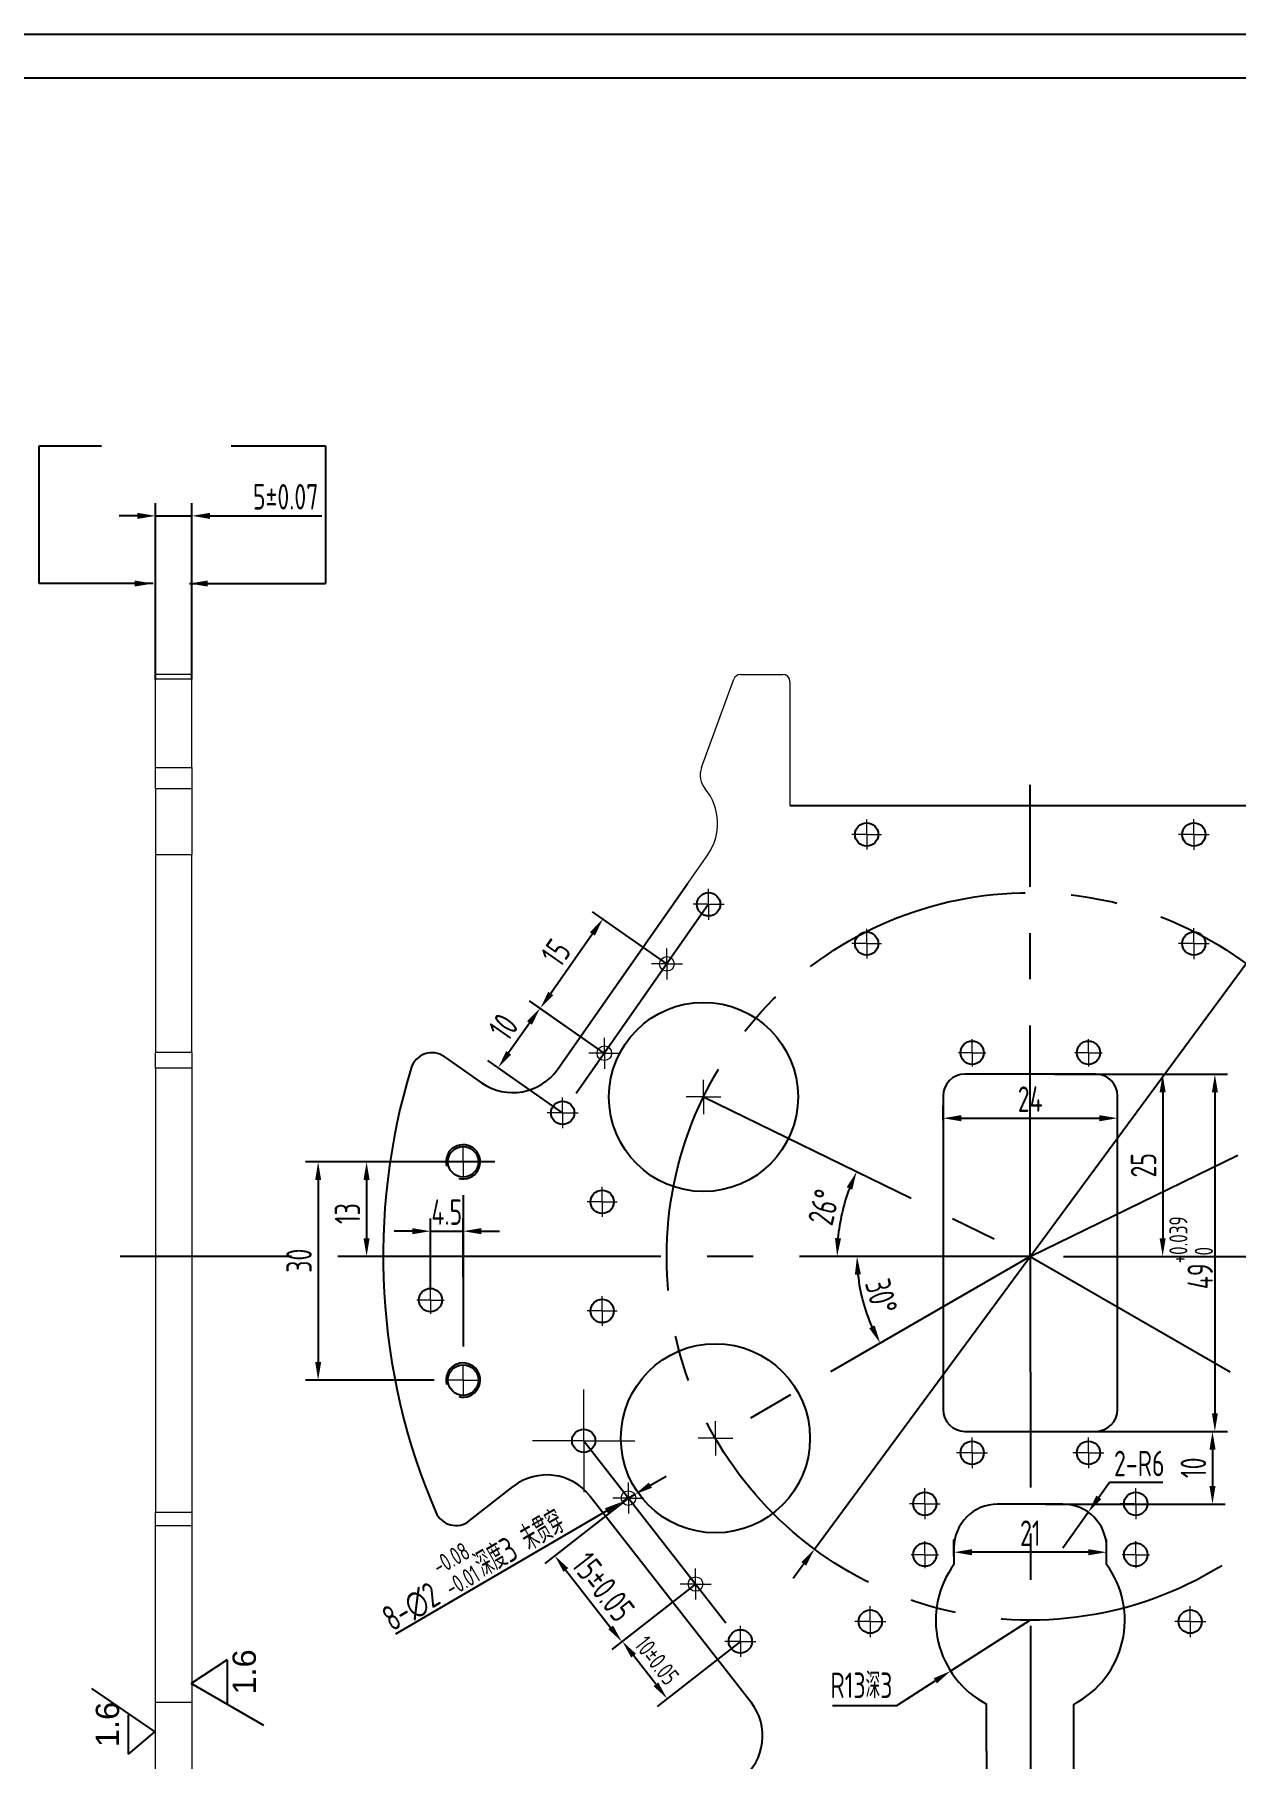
# Model space of a CAD drawing. Header units: millimetres. Extents: x 2655 to 4125, y 1630 to 1991.
# Drawn here: x 2898.6 to 3063.8, y 1753.9 to 1990.9 of the extents above; entities that cross this region are included whole.
import ezdxf

# ---------------------------------------------------------------- set-up
doc = ezdxf.new("R2010")
doc.units = ezdxf.units.MM
doc.linetypes.add('CENTER', pattern=[50.8, 31.75, -6.35, 6.35, -6.35])
for name, color, linetype in [('3中心线层', 1, 'CENTER'), ('41', 3, 'Continuous'), ('7标注层', 4, 'Continuous'), ('图框_外框线', 7, 'Continuous')]:
    doc.layers.add(name, color=color, linetype=linetype)
doc.styles.add('PC_TEXTSTYLE', font='gbenor.shx', dxfattribs={"width": 0.8, "bigfont": 'gbcbig.shx'})
doc.styles.get("Standard").update_dxf_attribs({"font": 'arial.ttf'})
doc.dimstyles.new('GB-35', dxfattribs={"dimtxt": 3.5, "dimasz": 2.5, "dimexe": 1.75, "dimexo": 0, "dimgap": 0.875, "dimtad": 1, "dimdsep": 46, "dimtxsty": 'PC_TEXTSTYLE', "dimcen": -3.5, "dimadec": 0, "dimazin": 0, "dimtfac": 0.7, "dimtmove": 0, "dimatfit": 3, "dimfxl": 1, "dimtzin": 0, "dimarcsym": 0})

# ---------------------------------------------------------------- blocks, each defined once
blk = doc.blocks.new('SW_CENTERMARKSYMBOL_4')
at = {"color": 0, "linetype": 'Continuous', "lineweight": 0}
for p, q in [((0, 5), (0, 7.05)), ((0, 0), (0, 5)), ((-5, 0), (-7.05, 0)), ((0, 0), (-5, 0)), ((0, 0), (0, -5)), ((0, 0), (5, 0)), ((5, 0), (7.05, 0)), ((0, -5), (0, -7.05))]:
    blk.add_line(p, q, dxfattribs=at)
blk = doc.blocks.new('SW_CENTERMARKSYMBOL_5')
at = {"color": 0, "linetype": 'Continuous', "lineweight": 0}
for p, q in [((-1.25, 0), (-2.125, 0)), ((0, 0), (-1.25, 0)), ((0, 1.25), (0, 2.125)), ((0, 0), (0, 1.25)), ((0, 0), (0, -1.25)), ((0, 0), (1.25, 0)), ((1.25, 0), (2.125, 0)), ((0, -1.25), (0, -2.125))]:
    blk.add_line(p, q, dxfattribs=at)
blk = doc.blocks.new('SW_CENTERMARKSYMBOL_6')
at = {"color": 0, "linetype": 'Continuous', "lineweight": 0}
for p, q in [((-1.25, 0), (-2.125, 0)), ((0, 0), (-1.25, 0)), ((0, 1.25), (0, 2.125)), ((0, 0), (0, 1.25)), ((0, 0), (0, -1.25)), ((0, 0), (1.25, 0)), ((1.25, 0), (2.125, 0)), ((0, -1.25), (0, -2.125))]:
    blk.add_line(p, q, dxfattribs=at)
blk = doc.blocks.new('SW_CENTERMARKSYMBOL_7')
at = {"color": 0, "linetype": 'Continuous', "lineweight": 0}
for p, q in [((-1.25, 0), (-2.125, 0)), ((0, 0), (-1.25, 0)), ((0, 1.25), (0, 2.125)), ((0, 0), (0, 1.25)), ((0, 0), (0, -1.25)), ((0, 0), (1.25, 0)), ((1.25, 0), (2.125, 0)), ((0, -1.25), (0, -2.125))]:
    blk.add_line(p, q, dxfattribs=at)
blk = doc.blocks.new('SW_CENTERMARKSYMBOL_8')
at = {"color": 0, "linetype": 'Continuous', "lineweight": 0}
for p, q in [((-1.25, 0), (-2.05, 0)), ((0, 0), (-1.25, 0)), ((0, 1.25), (0, 2.05)), ((0, 0), (0, 1.25)), ((0, 0), (0, -1.25)), ((0, 0), (1.25, 0)), ((1.25, 0), (2.05, 0)), ((0, -1.25), (0, -2.05))]:
    blk.add_line(p, q, dxfattribs=at)
blk = doc.blocks.new('SW_CENTERMARKSYMBOL_9')
at = {"color": 0, "linetype": 'Continuous', "lineweight": 0}
for p, q in [((-1.25, 0), (-2.05, 0)), ((0, 0), (-1.25, 0)), ((0, 1.25), (0, 2.05)), ((0, 0), (0, 1.25)), ((0, 0), (0, -1.25)), ((0, 0), (1.25, 0)), ((1.25, 0), (2.05, 0)), ((0, -1.25), (0, -2.05))]:
    blk.add_line(p, q, dxfattribs=at)
blk = doc.blocks.new('SW_CENTERMARKSYMBOL_10')
at = {"color": 0, "linetype": 'Continuous', "lineweight": 0}
for p, q in [((-1.25, 0), (-2.125, 0)), ((0, 0), (-1.25, 0)), ((0, 1.25), (0, 2.125)), ((0, 0), (0, 1.25)), ((0, 0), (0, -1.25)), ((0, 0), (1.25, 0)), ((1.25, 0), (2.125, 0)), ((0, -1.25), (0, -2.125))]:
    blk.add_line(p, q, dxfattribs=at)
blk = doc.blocks.new('SW_CENTERMARKSYMBOL_11')
at = {"color": 0, "linetype": 'Continuous', "lineweight": 0}
for p, q in [((-1.25, 0), (-2.125, 0)), ((0, 0), (-1.25, 0)), ((0, 1.25), (0, 2.125)), ((0, 0), (0, 1.25)), ((0, 0), (0, -1.25)), ((0, 0), (1.25, 0)), ((1.25, 0), (2.125, 0)), ((0, -1.25), (0, -2.125))]:
    blk.add_line(p, q, dxfattribs=at)
blk = doc.blocks.new('SW_CENTERMARKSYMBOL_12')
at = {"color": 0, "linetype": 'Continuous', "lineweight": 0}
for p, q in [((-1.25, 0), (-1.875, 0)), ((0, 0), (-1.25, 0)), ((0, 1.25), (0, 1.875)), ((0, 0), (0, 1.25)), ((0, 0), (0, -1.25)), ((0, 0), (1.25, 0)), ((1.25, 0), (1.875, 0)), ((0, -1.25), (0, -1.875))]:
    blk.add_line(p, q, dxfattribs=at)
blk = doc.blocks.new('SW_CENTERMARKSYMBOL_13')
at = {"color": 0, "linetype": 'Continuous', "lineweight": 0}
for p, q in [((-1.25, 0), (-1.875, 0)), ((0, 0), (-1.25, 0)), ((0, 1.25), (0, 1.875)), ((0, 0), (0, 1.25)), ((0, 0), (0, -1.25)), ((0, 0), (1.25, 0)), ((1.25, 0), (1.875, 0)), ((0, -1.25), (0, -1.875))]:
    blk.add_line(p, q, dxfattribs=at)
blk = doc.blocks.new('SW_CENTERMARKSYMBOL_14')
at = {"color": 0, "linetype": 'Continuous', "lineweight": 0}
for p, q in [((-1.25, 0), (-2.125, 0)), ((0, 0), (-1.25, 0)), ((0, 1.25), (0, 2.125)), ((0, 0), (0, 1.25)), ((0, 0), (0, -1.25)), ((0, 0), (1.25, 0)), ((1.25, 0), (2.125, 0)), ((0, -1.25), (0, -2.125))]:
    blk.add_line(p, q, dxfattribs=at)
blk = doc.blocks.new('SW_CENTERMARKSYMBOL_15')
at = {"color": 0, "linetype": 'Continuous', "lineweight": 0}
for p, q in [((-1.25, 0), (-2.125, 0)), ((0, 0), (-1.25, 0)), ((0, 1.25), (0, 2.125)), ((0, 0), (0, 1.25)), ((0, 0), (0, -1.25)), ((0, 0), (1.25, 0)), ((1.25, 0), (2.125, 0)), ((0, -1.25), (0, -2.125))]:
    blk.add_line(p, q, dxfattribs=at)
blk = doc.blocks.new('SW_CENTERMARKSYMBOL_16')
at = {"color": 0, "linetype": 'Continuous', "lineweight": 0}
for p, q in [((-1.25, 0), (-2.125, 0)), ((0, 0), (-1.25, 0)), ((0, 1.25), (0, 2.125)), ((0, 0), (0, 1.25)), ((0, 0), (0, -1.25)), ((0, 0), (1.25, 0)), ((1.25, 0), (2.125, 0)), ((0, -1.25), (0, -2.125))]:
    blk.add_line(p, q, dxfattribs=at)
blk = doc.blocks.new('SW_CENTERMARKSYMBOL_17')
at = {"color": 0, "linetype": 'Continuous', "lineweight": 0}
for p, q in [((-1.25, 0), (-2.125, 0)), ((0, 0), (-1.25, 0)), ((0, 1.25), (0, 2.125)), ((0, 0), (0, 1.25)), ((0, 0), (0, -1.25)), ((0, 0), (1.25, 0)), ((1.25, 0), (2.125, 0)), ((0, -1.25), (0, -2.125))]:
    blk.add_line(p, q, dxfattribs=at)
blk = doc.blocks.new('SW_CENTERMARKSYMBOL_18')
at = {"color": 0, "linetype": 'Continuous', "lineweight": 0}
for p, q in [((-1.25, 0), (-1.875, 0)), ((0, 0), (-1.25, 0)), ((0, 1.25), (0, 1.875)), ((0, 0), (0, 1.25)), ((0, 0), (0, -1.25)), ((0, 0), (1.25, 0)), ((1.25, 0), (1.875, 0)), ((0, -1.25), (0, -1.875))]:
    blk.add_line(p, q, dxfattribs=at)
blk = doc.blocks.new('SW_CENTERMARKSYMBOL_19')
at = {"color": 0, "linetype": 'Continuous', "lineweight": 0}
for p, q in [((-1.25, 0), (-1.875, 0)), ((0, 0), (-1.25, 0)), ((0, 1.25), (0, 1.875)), ((0, 0), (0, 1.25)), ((0, 0), (0, -1.25)), ((0, 0), (1.25, 0)), ((1.25, 0), (1.875, 0)), ((0, -1.25), (0, -1.875))]:
    blk.add_line(p, q, dxfattribs=at)
blk = doc.blocks.new('SW_CENTERMARKSYMBOL_20')
at = {"color": 0, "linetype": 'Continuous', "lineweight": 0}
for p, q in [((0, 1.25), (0, 2.375)), ((-1.25, 0), (-2.375, 0)), ((0, 0), (-1.25, 0)), ((0, 0), (0, 1.25)), ((0, 0), (0, -1.25)), ((0, 0), (1.25, 0)), ((1.25, 0), (2.375, 0)), ((0, -1.25), (0, -2.375))]:
    blk.add_line(p, q, dxfattribs=at)
blk = doc.blocks.new('SW_CENTERMARKSYMBOL_21')
at = {"color": 0, "linetype": 'Continuous', "lineweight": 0}
for p, q in [((0, 1.25), (0, 2.375)), ((-1.25, 0), (-2.375, 0)), ((0, 0), (-1.25, 0)), ((0, 0), (0, 1.25)), ((0, 0), (0, -1.25)), ((0, 0), (1.25, 0)), ((1.25, 0), (2.375, 0)), ((0, -1.25), (0, -2.375))]:
    blk.add_line(p, q, dxfattribs=at)
blk = doc.blocks.new('SW_CENTERMARKSYMBOL_24')
at = {"color": 0, "linetype": 'Continuous', "lineweight": 0}
for p, q in [((-1.25, 0), (-1.875, 0)), ((0, 0), (-1.25, 0)), ((0, 1.25), (0, 1.875)), ((0, 0), (0, 1.25)), ((0, 0), (0, -1.25)), ((0, 0), (1.25, 0)), ((1.25, 0), (1.875, 0)), ((0, -1.25), (0, -1.875))]:
    blk.add_line(p, q, dxfattribs=at)
blk = doc.blocks.new('SW_CENTERMARKSYMBOL_26')
at = {"color": 0, "linetype": 'Continuous', "lineweight": 0}
for p, q in [((-1.25, 0), (-2.05, 0)), ((0, 0), (-1.25, 0)), ((0, 1.25), (0, 2.05)), ((0, 0), (0, 1.25)), ((0, 0), (0, -1.25)), ((0, 0), (1.25, 0)), ((1.25, 0), (2.05, 0)), ((0, -1.25), (0, -2.05))]:
    blk.add_line(p, q, dxfattribs=at)
blk = doc.blocks.new('SW_CENTERMARKSYMBOL_27')
at = {"color": 0, "linetype": 'Continuous', "lineweight": 0}
for p, q in [((-1.25, 0), (-2.05, 0)), ((0, 0), (-1.25, 0)), ((0, 1.25), (0, 2.05)), ((0, 0), (0, 1.25)), ((0, 0), (0, -1.25)), ((0, 0), (1.25, 0)), ((1.25, 0), (2.05, 0)), ((0, -1.25), (0, -2.05))]:
    blk.add_line(p, q, dxfattribs=at)
blk = doc.blocks.new('SW_CENTERMARKSYMBOL_31')
at = {"color": 0, "linetype": 'Continuous', "lineweight": 0}
for p, q in [((-1.25, 0), (-2.125, 0)), ((0, 0), (-1.25, 0)), ((0, 1.25), (0, 2.125)), ((0, 0), (0, 1.25)), ((0, 0), (0, -1.25)), ((0, 0), (1.25, 0)), ((1.25, 0), (2.125, 0)), ((0, -1.25), (0, -2.125))]:
    blk.add_line(p, q, dxfattribs=at)
blk = doc.blocks.new('SW_CENTERMARKSYMBOL_33')
at = {"color": 0, "linetype": 'Continuous', "lineweight": 0}
for p, q in [((-1.25, 0), (-2.125, 0)), ((0, 0), (-1.25, 0)), ((0, 1.25), (0, 2.125)), ((0, 0), (0, 1.25)), ((0, 0), (0, -1.25)), ((0, 0), (1.25, 0)), ((1.25, 0), (2.125, 0)), ((0, -1.25), (0, -2.125))]:
    blk.add_line(p, q, dxfattribs=at)
blk = doc.blocks.new('SW_CENTERMARKSYMBOL_36')
at = {"color": 0, "linetype": 'Continuous', "lineweight": 0}
for p, q in [((-1.25, 0), (-2.125, 0)), ((0, 0), (-1.25, 0)), ((0, 1.25), (0, 2.125)), ((0, 0), (0, 1.25)), ((0, 0), (0, -1.25)), ((0, 0), (1.25, 0)), ((1.25, 0), (2.125, 0)), ((0, -1.25), (0, -2.125))]:
    blk.add_line(p, q, dxfattribs=at)
blk = doc.blocks.new('SW_CENTERMARKSYMBOL_37')
at = {"color": 0, "linetype": 'Continuous', "lineweight": 0}
for p, q in [((-1.25, 0), (-2.125, 0)), ((0, 0), (-1.25, 0)), ((0, 1.25), (0, 2.125)), ((0, 0), (0, 1.25)), ((0, 0), (0, -1.25)), ((0, 0), (1.25, 0)), ((1.25, 0), (2.125, 0)), ((0, -1.25), (0, -2.125))]:
    blk.add_line(p, q, dxfattribs=at)
blk = doc.blocks.new('SW_CENTERMARKSYMBOL_40')
at = {"color": 0, "linetype": 'Continuous', "lineweight": 0}
for p, q in [((-1.25, 0), (-2.125, 0)), ((0, 0), (-1.25, 0)), ((0, 1.25), (0, 2.125)), ((0, 0), (0, 1.25)), ((0, 0), (0, -1.25)), ((0, 0), (1.25, 0)), ((1.25, 0), (2.125, 0)), ((0, -1.25), (0, -2.125))]:
    blk.add_line(p, q, dxfattribs=at)
blk = doc.blocks.new('SW_CENTERMARKSYMBOL_41')
at = {"color": 0, "linetype": 'Continuous', "lineweight": 0}
for p, q in [((-1.25, 0), (-2.125, 0)), ((0, 0), (-1.25, 0)), ((0, 1.25), (0, 2.125)), ((0, 0), (0, 1.25)), ((0, 0), (0, -1.25)), ((0, 0), (1.25, 0)), ((1.25, 0), (2.125, 0)), ((0, -1.25), (0, -2.125))]:
    blk.add_line(p, q, dxfattribs=at)
blk = doc.blocks.new('*D149')
at = {"layer": '7标注层', "color": 0, "lineweight": -2, "transparency": 16777216}
for p, q in [((2953.56, 1835.88), (2935.83, 1835.88)), ((2937.58, 1833.38), (2937.58, 1808.38)), ((2953.56, 1805.88), (2935.83, 1805.88))]:
    blk.add_line(p, q, dxfattribs=at)
at = {"layer": '7标注层', "color": 0, "transparency": 16777216}
for points in [[(2937.17, 1833.38), (2938, 1833.38), (2937.58, 1835.88)], [(2937.17, 1808.38), (2938, 1808.38), (2937.58, 1805.88)]]:
    blk.add_solid(points, dxfattribs=at)
at = {"layer": 'Defpoints', "color": 0, "transparency": 16777216}
for p in [(2953.56, 1835.88), (2937.58, 1805.88), (2953.56, 1805.88)]:
    blk.add_point(p, dxfattribs=at)
at = {"layer": '7标注层', "color": 0, "lineweight": 25, "transparency": 16777216, "insert": (2934.96, 1822.29), "char_height": 3.5, "attachment_point": 5, "rotation": 90, "style": 'PC_TEXTSTYLE'}
blk.add_mtext('30', dxfattribs=at)
blk = doc.blocks.new('*D150')
at = {"layer": '7标注层', "color": 0, "lineweight": -2, "transparency": 16777216}
for p, q in [((2961.88, 1835.88), (2942.49, 1835.88)), ((2944.24, 1833.38), (2944.24, 1825.38)), ((2961.88, 1822.88), (2942.49, 1822.88))]:
    blk.add_line(p, q, dxfattribs=at)
at = {"layer": '7标注层', "color": 0, "transparency": 16777216}
for points in [[(2943.82, 1833.38), (2944.66, 1833.38), (2944.24, 1835.88)], [(2943.82, 1825.38), (2944.66, 1825.38), (2944.24, 1822.88)]]:
    blk.add_solid(points, dxfattribs=at)
at = {"layer": 'Defpoints', "color": 0, "transparency": 16777216}
for p in [(2961.88, 1835.88), (2944.24, 1822.88), (2961.88, 1822.88)]:
    blk.add_point(p, dxfattribs=at)
at = {"layer": '7标注层', "color": 0, "lineweight": 25, "transparency": 16777216, "insert": (2941.61, 1828.77), "char_height": 3.5, "attachment_point": 5, "rotation": 90, "style": 'PC_TEXTSTYLE'}
blk.add_mtext('13', dxfattribs=at)
blk = doc.blocks.new('*D186')
at = {"layer": '7标注层', "color": 0, "lineweight": -2, "transparency": 16777216}
for p, q in [((2953.02, 1818.45), (2953.02, 1828.1)), ((2957.52, 1820.05), (2957.52, 1828.1)), ((2950.52, 1826.35), (2948.02, 1826.35)), ((2953.02, 1826.35), (2957.52, 1826.35)), ((2960.02, 1826.35), (2962.52, 1826.35))]:
    blk.add_line(p, q, dxfattribs=at)
at = {"layer": '7标注层', "color": 0, "transparency": 16777216}
for points in [[(2950.52, 1826.77), (2950.52, 1825.93), (2953.02, 1826.35)], [(2960.02, 1826.77), (2960.02, 1825.93), (2957.52, 1826.35)]]:
    blk.add_solid(points, dxfattribs=at)
at = {"layer": 'Defpoints', "color": 0, "transparency": 16777216}
for p in [(2957.52, 1826.35), (2953.02, 1818.45), (2957.52, 1820.05)]:
    blk.add_point(p, dxfattribs=at)
at = {"layer": '7标注层', "color": 0, "lineweight": 25, "transparency": 16777216, "insert": (2955.27, 1828.97), "char_height": 3.5, "attachment_point": 5, "style": 'PC_TEXTSTYLE'}
blk.add_mtext('4.5', dxfattribs=at)
blk = doc.blocks.new('*D151')
at = {"layer": '7标注层', "color": 0, "lineweight": -2, "transparency": 16777216}
for p, q in [((3023.52, 1841.6), (3023.52, 1843.63)), ((3026.02, 1841.88), (3045.02, 1841.88)), ((3047.52, 1841.6), (3047.52, 1843.63))]:
    blk.add_line(p, q, dxfattribs=at)
at = {"layer": '7标注层', "color": 0, "transparency": 16777216}
for points in [[(3026.02, 1842.3), (3026.02, 1841.46), (3023.52, 1841.88)], [(3045.02, 1842.3), (3045.02, 1841.46), (3047.52, 1841.88)]]:
    blk.add_solid(points, dxfattribs=at)
at = {"layer": 'Defpoints', "color": 0, "transparency": 16777216}
for p in [(3023.52, 1841.6), (3047.52, 1841.88), (3047.52, 1841.6)]:
    blk.add_point(p, dxfattribs=at)
at = {"layer": '7标注层', "color": 0, "lineweight": 25, "transparency": 16777216, "insert": (3035.51, 1844.5), "char_height": 3.5, "attachment_point": 5, "style": 'PC_TEXTSTYLE'}
blk.add_mtext('24', dxfattribs=at)
blk = doc.blocks.new('*D152')
at = {"layer": '7标注层', "color": 0, "lineweight": -2, "transparency": 16777216}
for p, q in [((3040.1, 1847.93), (3055.48, 1847.93)), ((3053.73, 1845.43), (3053.73, 1825.38)), ((3040.1, 1822.88), (3055.48, 1822.88))]:
    blk.add_line(p, q, dxfattribs=at)
at = {"layer": '7标注层', "color": 0, "transparency": 16777216}
for points in [[(3053.31, 1845.43), (3054.14, 1845.43), (3053.73, 1847.93)], [(3053.31, 1825.38), (3054.14, 1825.38), (3053.73, 1822.88)]]:
    blk.add_solid(points, dxfattribs=at)
at = {"layer": 'Defpoints', "color": 0, "transparency": 16777216}
for p in [(3040.1, 1847.93), (3040.1, 1822.88), (3053.73, 1822.88)]:
    blk.add_point(p, dxfattribs=at)
at = {"layer": '7标注层', "color": 0, "lineweight": 25, "transparency": 16777216, "insert": (3051.1, 1835.41), "char_height": 3.5, "attachment_point": 5, "rotation": 90, "style": 'PC_TEXTSTYLE'}
blk.add_mtext('{25}{}{}', dxfattribs=at)
blk = doc.blocks.new('*D153')
at = {"layer": '7标注层', "color": 0, "lineweight": -2, "transparency": 16777216}
for p, q in [((3038.86, 1847.93), (3062.66, 1847.93)), ((3060.91, 1845.43), (3060.91, 1801.33)), ((3038.86, 1798.83), (3062.66, 1798.83))]:
    blk.add_line(p, q, dxfattribs=at)
at = {"layer": '7标注层', "color": 0, "transparency": 16777216}
for points in [[(3060.5, 1845.43), (3061.33, 1845.43), (3060.91, 1847.93)], [(3060.5, 1801.33), (3061.33, 1801.33), (3060.91, 1798.83)]]:
    blk.add_solid(points, dxfattribs=at)
at = {"layer": 'Defpoints', "color": 0, "transparency": 16777216}
for p in [(3038.86, 1847.93), (3038.86, 1798.83), (3060.91, 1798.83)]:
    blk.add_point(p, dxfattribs=at)
at = {"layer": '7标注层', "color": 0, "lineweight": 25, "transparency": 16777216, "insert": (3057.64, 1823.38), "char_height": 3.5, "attachment_point": 5, "rotation": 90, "style": 'PC_TEXTSTYLE'}
blk.add_mtext('{49}{}{\\H0.7143x;\\S+0.039^  0;}', dxfattribs=at)
blk = doc.blocks.new('*D154')
at = {"layer": '7标注层', "color": 0, "lineweight": -2, "transparency": 16777216}
for p, q in [((3037.57, 1798.83), (3062.33, 1798.83)), ((3060.58, 1796.33), (3060.58, 1791.33)), ((3037.57, 1788.83), (3062.33, 1788.83))]:
    blk.add_line(p, q, dxfattribs=at)
at = {"layer": '7标注层', "color": 0, "transparency": 16777216}
for points in [[(3060.17, 1796.33), (3061, 1796.33), (3060.58, 1798.83)], [(3060.17, 1791.33), (3061, 1791.33), (3060.58, 1788.83)]]:
    blk.add_solid(points, dxfattribs=at)
at = {"layer": 'Defpoints', "color": 0, "transparency": 16777216}
for p in [(3037.57, 1798.83), (3037.57, 1788.83), (3060.58, 1788.83)]:
    blk.add_point(p, dxfattribs=at)
at = {"layer": '7标注层', "color": 0, "lineweight": 25, "transparency": 16777216, "insert": (3057.96, 1793.83), "char_height": 3.5, "attachment_point": 5, "rotation": 90, "style": 'PC_TEXTSTYLE'}
blk.add_mtext('10', dxfattribs=at)
blk = doc.blocks.new('*D187')
at = {"layer": '7标注层', "color": 0, "lineweight": -2, "transparency": 16777216}
for p, q in [((3068.16, 1867.15), (3066.67, 1865.14)), ((3075.21, 1867.15), (3068.16, 1867.15)), ((3005.85, 1782.64), (3065.19, 1863.13)), ((3004.37, 1780.62), (3002.89, 1778.61))]:
    blk.add_line(p, q, dxfattribs=at)
at = {"layer": '7标注层', "color": 0, "transparency": 16777216}
for points in [[(3066.34, 1865.39), (3067.01, 1864.89), (3065.19, 1863.13)], [(3004.03, 1780.87), (3004.7, 1780.38), (3005.85, 1782.64)]]:
    blk.add_solid(points, dxfattribs=at)
at = {"layer": 'Defpoints', "color": 0, "transparency": 16777216}
for p in [(3065.19, 1863.13), (3005.85, 1782.64)]:
    blk.add_point(p, dxfattribs=at)
at = {"layer": '7标注层', "color": 0, "lineweight": 25, "transparency": 16777216, "insert": (3072.12, 1869.78), "char_height": 3.5, "attachment_point": 5, "style": 'PC_TEXTSTYLE'}
blk.add_mtext('{∅100}{}{}', dxfattribs=at)
blk = doc.blocks.new('*D192')
at = {"layer": '7标注层', "color": 0, "lineweight": -2, "transparency": 16777216}
for p, q in [((3046.4, 1791.79), (3044.95, 1789.76)), ((3053.75, 1791.79), (3046.4, 1791.79)), ((3040.02, 1782.83), (3043.5, 1787.72))]:
    blk.add_line(p, q, dxfattribs=at)
at = {"layer": '7标注层', "color": 0, "transparency": 16777216}
blk.add_solid([(3044.61, 1790), (3045.29, 1789.52), (3043.5, 1787.72)], dxfattribs=at)
at = {"layer": 'Defpoints', "color": 0, "transparency": 16777216}
for p in [(3043.5, 1787.72), (3040.02, 1782.83)]:
    blk.add_point(p, dxfattribs=at)
at = {"layer": '7标注层', "color": 0, "lineweight": 25, "transparency": 16777216, "insert": (3050.51, 1794.42), "char_height": 3.5, "attachment_point": 5, "style": 'PC_TEXTSTYLE'}
blk.add_mtext('{2-R6}{}{}', dxfattribs=at)
blk = doc.blocks.new('*D193')
at = {"layer": '7标注层', "color": 0, "lineweight": -2, "transparency": 16777216}
for p, q in [((3025.02, 1781.69), (3025.02, 1783.97)), ((3043.52, 1782.22), (3027.52, 1782.22)), ((3046.02, 1781.69), (3046.02, 1783.97))]:
    blk.add_line(p, q, dxfattribs=at)
at = {"layer": '7标注层', "color": 0, "transparency": 16777216}
for points in [[(3027.52, 1782.64), (3027.52, 1781.8), (3025.02, 1782.22)], [(3043.52, 1782.64), (3043.52, 1781.8), (3046.02, 1782.22)]]:
    blk.add_solid(points, dxfattribs=at)
at = {"layer": 'Defpoints', "color": 0, "transparency": 16777216}
for p in [(3025.02, 1782.22), (3025.02, 1781.69), (3046.02, 1781.69)]:
    blk.add_point(p, dxfattribs=at)
at = {"layer": '7标注层', "color": 0, "lineweight": 25, "transparency": 16777216, "insert": (3035.52, 1784.84), "char_height": 3.5, "attachment_point": 5, "style": 'PC_TEXTSTYLE'}
blk.add_mtext('21', dxfattribs=at)
blk = doc.blocks.new('*D194')
at = {"layer": '7标注层', "color": 0, "lineweight": -2, "transparency": 16777216}
for p, q in [((3035.52, 1772.88), (3024.56, 1765.89)), ((3017.17, 1761.17), (3022.46, 1764.54)), ((3008.31, 1761.17), (3017.17, 1761.17))]:
    blk.add_line(p, q, dxfattribs=at)
at = {"layer": '7标注层', "color": 0, "transparency": 16777216}
blk.add_solid([(3022.23, 1764.89), (3022.68, 1764.19), (3024.56, 1765.89)], dxfattribs=at)
at = {"layer": 'Defpoints', "color": 0, "transparency": 16777216}
for p in [(3035.52, 1772.88), (3024.56, 1765.89)]:
    blk.add_point(p, dxfattribs=at)
at = {"layer": '7标注层', "color": 0, "lineweight": 25, "transparency": 16777216, "insert": (3012.3, 1763.93), "char_height": 3.5, "attachment_point": 5, "style": 'PC_TEXTSTYLE'}
blk.add_mtext('{R13深3}{}{}', dxfattribs=at)
blk = doc.blocks.new('*D156')
at = {"layer": '7标注层', "color": 0, "lineweight": -2, "transparency": 16777216}
for p, q in [((2912.71, 1924.68), (2910.21, 1924.68)), ((2915.21, 1902.15), (2915.21, 1926.43)), ((2915.21, 1924.68), (2920.21, 1924.68)), ((2920.21, 1902.25), (2920.21, 1926.43)), ((2922.71, 1924.68), (2938.07, 1924.68))]:
    blk.add_line(p, q, dxfattribs=at)
at = {"layer": '7标注层', "color": 0, "transparency": 16777216}
for points in [[(2912.71, 1925.1), (2912.71, 1924.26), (2915.21, 1924.68)], [(2922.71, 1925.1), (2922.71, 1924.26), (2920.21, 1924.68)]]:
    blk.add_solid(points, dxfattribs=at)
at = {"layer": 'Defpoints', "color": 0, "transparency": 16777216}
for p in [(2915.21, 1924.68), (2915.21, 1902.15), (2920.21, 1902.25)]:
    blk.add_point(p, dxfattribs=at)
at = {"layer": '7标注层', "color": 0, "lineweight": 25, "transparency": 16777216, "insert": (2933.11, 1927.3), "char_height": 3.5, "attachment_point": 5, "style": 'PC_TEXTSTYLE'}
blk.add_mtext('{5}{}{}{%%p0.07}', dxfattribs=at)
blk = doc.blocks.new('*D157')
at = {"layer": '7标注层', "color": 0, "lineweight": -2, "transparency": 16777216}
blk.add_arc((3035.52, 1822.88), 26.57, 159.394, 174.606, dxfattribs=at)
at = {"layer": '7标注层', "color": 0, "transparency": 16777216}
for points in [[(3010.27, 1832.4), (3011.04, 1832.07), (3011.64, 1834.53)], [(3009.49, 1825.36), (3008.66, 1825.4), (3008.96, 1822.88)]]:
    blk.add_solid(points, dxfattribs=at)
at = {"layer": 'Defpoints', "color": 0, "transparency": 16777216}
for p in [(2990.58, 1844.8), (3009.26, 1826.89), (2920.29, 1822.88), (3035.52, 1822.88), (3035.52, 1822.88)]:
    blk.add_point(p, dxfattribs=at)
at = {"layer": '7标注层', "color": 0, "lineweight": 25, "transparency": 16777216, "insert": (3007.13, 1829.65), "char_height": 3.5, "attachment_point": 5, "rotation": 76.597, "style": 'PC_TEXTSTYLE'}
blk.add_mtext('26°', dxfattribs=at)
blk = doc.blocks.new('*D195')
at = {"layer": '3中心线层', "color": 0, "lineweight": -2, "transparency": 16777216}
for p, q in [((2980.26, 1789.67), (2968.74, 1780.67)), ((2971.66, 1779.77), (2977.81, 1771.89)), ((2989.49, 1777.85), (2977.97, 1768.85))]:
    blk.add_line(p, q, dxfattribs=at)
at = {"layer": '3中心线层', "color": 0, "transparency": 16777216}
for points in [[(2971.98, 1780.03), (2971.33, 1779.52), (2970.12, 1781.74)], [(2978.14, 1772.15), (2977.48, 1771.64), (2979.35, 1769.92)]]:
    blk.add_solid(points, dxfattribs=at)
at = {"layer": 'Defpoints', "color": 0, "transparency": 16777216}
for p in [(2980.26, 1789.67), (2989.49, 1777.85), (2979.35, 1769.92)]:
    blk.add_point(p, dxfattribs=at)
at = {"layer": '3中心线层', "color": 0, "transparency": 16777216, "insert": (2976.8, 1777.45), "char_height": 3.5, "attachment_point": 5, "rotation": 308, "style": 'PC_TEXTSTYLE'}
blk.add_mtext('15±0.05', dxfattribs=at)
blk = doc.blocks.new('*D196')
at = {"layer": '3中心线层', "color": 0, "lineweight": -2, "transparency": 16777216}
for p, q in [((2989.49, 1777.85), (2978.04, 1768.9)), ((2984.04, 1764.07), (2980.96, 1768.01)), ((2995.65, 1769.96), (2984.2, 1761.02))]:
    blk.add_line(p, q, dxfattribs=at)
at = {"layer": '3中心线层', "color": 0, "transparency": 16777216}
for points in [[(2981.29, 1768.26), (2980.63, 1767.75), (2979.42, 1769.98)], [(2984.36, 1764.32), (2983.71, 1763.81), (2985.57, 1762.1)]]:
    blk.add_solid(points, dxfattribs=at)
at = {"layer": 'Defpoints', "color": 0, "transparency": 16777216}
for p in [(2989.49, 1777.85), (2979.42, 1769.98), (2995.65, 1769.96)]:
    blk.add_point(p, dxfattribs=at)
at = {"layer": '3中心线层', "color": 0, "transparency": 16777216, "insert": (2984.17, 1767.34), "char_height": 3.5, "attachment_point": 5, "rotation": 308, "style": 'PC_TEXTSTYLE'}
blk.add_mtext('{\\H0.71429x;10±0.05}', dxfattribs=at)
blk = doc.blocks.new('*D197')
at = {"layer": '3中心线层', "color": 0, "linetype": 'ByBlock', "lineweight": -2, "transparency": 16777216}
for p, q in [((2983.28, 1791.43), (2985.44, 1792.69)), ((2981.12, 1790.17), (2979.39, 1789.16)), ((2948.27, 1771), (2977.23, 1787.9))]:
    blk.add_line(p, q, dxfattribs=at)
at = {"layer": '3中心线层', "color": 0, "linetype": 'ByBlock', "transparency": 16777216}
for points in [[(2983.07, 1791.79), (2983.49, 1791.07), (2981.12, 1790.17)], [(2977.02, 1788.26), (2977.44, 1787.54), (2979.39, 1789.16)]]:
    blk.add_solid(points, dxfattribs=at)
at = {"layer": 'Defpoints', "color": 0, "linetype": 'ByBlock', "transparency": 16777216}
for p in [(2981.12, 1790.17), (2979.39, 1789.16)]:
    blk.add_point(p, dxfattribs=at)
at = {"layer": '3中心线层', "color": 0, "linetype": 'ByBlock', "transparency": 16777216, "insert": (2958.41, 1780.73), "char_height": 3.5, "attachment_point": 5, "rotation": 30.2713, "style": 'PC_TEXTSTYLE'}
blk.add_mtext('8-∅2 {\\H0.7x;\\S-0.08^ -0.01;}深度3 未贯穿', dxfattribs=at)
blk = doc.blocks.new('*D198')
at = {"layer": '3中心线层', "color": 0, "lineweight": -2, "transparency": 16777216}
for p, q in [((2985.55, 1863.1), (2975.3, 1870.27)), ((2975.3, 1867.22), (2969.57, 1859.02)), ((2976.94, 1850.81), (2966.7, 1857.98))]:
    blk.add_line(p, q, dxfattribs=at)
at = {"layer": '3中心线层', "color": 0, "transparency": 16777216}
for points in [[(2974.96, 1867.46), (2975.65, 1866.98), (2976.74, 1869.26)], [(2969.23, 1859.26), (2969.91, 1858.79), (2968.13, 1856.98)]]:
    blk.add_solid(points, dxfattribs=at)
at = {"layer": 'Defpoints', "color": 0, "transparency": 16777216}
for p in [(2985.55, 1863.1), (2968.13, 1856.98), (2976.94, 1850.81)]:
    blk.add_point(p, dxfattribs=at)
at = {"layer": '3中心线层', "color": 0, "transparency": 16777216, "insert": (2970.29, 1864.63), "char_height": 3.5, "attachment_point": 5, "rotation": 55, "style": 'PC_TEXTSTYLE'}
blk.add_mtext('15', dxfattribs=at)
blk = doc.blocks.new('*D199')
at = {"layer": '3中心线层', "color": 0, "lineweight": -2, "transparency": 16777216}
for p, q in [((2976.94, 1850.81), (2966.65, 1858.01)), ((2966.65, 1854.96), (2963.78, 1850.87)), ((2971.21, 1842.62), (2960.92, 1849.82))]:
    blk.add_line(p, q, dxfattribs=at)
at = {"layer": '3中心线层', "color": 0, "transparency": 16777216}
for points in [[(2966.31, 1855.2), (2966.99, 1854.72), (2968.09, 1857.01)], [(2963.44, 1851.11), (2964.12, 1850.63), (2962.35, 1848.82)]]:
    blk.add_solid(points, dxfattribs=at)
at = {"layer": 'Defpoints', "color": 0, "transparency": 16777216}
for p in [(2962.35, 1848.82), (2976.94, 1850.81), (2971.21, 1842.62)]:
    blk.add_point(p, dxfattribs=at)
at = {"layer": '3中心线层', "color": 0, "transparency": 16777216, "insert": (2963.07, 1854.42), "char_height": 3.5, "attachment_point": 5, "rotation": 55, "style": 'PC_TEXTSTYLE'}
blk.add_mtext('10', dxfattribs=at)
blk = doc.blocks.new('*D201')
at = {"layer": '3中心线层', "color": 0, "linetype": 'ByBlock', "lineweight": -2, "transparency": 16777216}
blk.add_arc((3035.52, 1822.88), 23.83, 186.0124, 203.9876, dxfattribs=at)
at = {"layer": '3中心线层', "color": 0, "linetype": 'ByBlock', "transparency": 16777216}
for points in [[(3011.4, 1820.36), (3012.23, 1820.41), (3011.69, 1822.88)], [(3014.12, 1813.38), (3013.37, 1813), (3014.88, 1810.97)]]:
    blk.add_solid(points, dxfattribs=at)
at = {"layer": 'Defpoints', "color": 0, "linetype": 'ByBlock', "transparency": 16777216}
for p in [(2920.29, 1822.88), (3035.52, 1822.88), (3035.52, 1822.88), (3012.05, 1818.74), (2992.22, 1797.88)]:
    blk.add_point(p, dxfattribs=at)
at = {"layer": '3中心线层', "color": 0, "linetype": 'ByBlock', "transparency": 16777216, "insert": (3015.03, 1817.39), "char_height": 3.5, "attachment_point": 5, "rotation": 285, "style": 'PC_TEXTSTYLE'}
blk.add_mtext('30°', dxfattribs=at)

msp = doc.modelspace()

# ---------------------------------------------------------------- linework, layer by layer
at = {"color": 7, "linetype": 'Continuous', "lineweight": 15}
for p, q in [((2915.211, 1902.905), (2920.211, 1902.905)), ((2915.211, 1902.247), (2915.211, 1902.905)), ((2920.211, 1902.247), (2915.211, 1902.247)), ((2915.211, 1890.102), (2915.211, 1902.247)), ((2920.211, 1902.905), (2920.211, 1902.247)), ((2920.211, 1890.102), (2920.211, 1902.247)), ((2990.312, 1890.08), (2994.73, 1902.225)), ((2995.67, 1902.883), (3001.47, 1902.883)), ((2995.67, 1902.883), (3001.47, 1902.883)), ((3002.47, 1901.883), (3002.47, 1884.883)), ((2915.211, 1890.102), (2920.211, 1890.102)), ((2915.211, 1887.172), (2915.211, 1890.102)), ((2920.211, 1890.102), (2920.211, 1887.172)), ((2920.211, 1887.172), (2915.211, 1887.172)), ((2915.211, 1887.172), (2915.211, 1878.109)), ((2920.211, 1887.172), (2920.211, 1878.109)), ((3002.47, 1884.883), (3068.572, 1884.883)), ((2915.211, 1878.109), (2920.211, 1878.109)), ((2915.211, 1878.109), (2915.211, 1850.9)), ((2920.211, 1850.9), (2920.211, 1878.109)), ((2970.513, 1848.597), (2991.162, 1878.087)), ((2920.211, 1850.9), (2915.211, 1850.9)), ((2915.211, 1848.772), (2915.211, 1850.9)), ((2920.211, 1850.9), (2920.211, 1848.772)), ((2920.211, 1848.772), (2915.211, 1848.772)), ((2915.211, 1848.772), (2915.211, 1787.726)), ((2920.211, 1848.772), (2920.211, 1787.726)), ((2915.211, 1787.726), (2920.211, 1787.726)), ((2915.211, 1785.912), (2915.211, 1787.726)), ((2920.211, 1787.726), (2920.211, 1785.912)), ((2915.211, 1785.912), (2920.211, 1785.912)), ((2915.211, 1761.614), (2915.211, 1785.912)), ((2920.211, 1785.912), (2920.211, 1761.614)), ((2915.211, 1761.614), (2920.211, 1761.614)), ((2915.211, 1751.087), (2915.211, 1761.614)), ((2920.211, 1761.614), (2920.211, 1751.087))]:
    msp.add_line(p, q, dxfattribs=at)
at = {"color": 7, "linetype": 'Continuous', "lineweight": 25}
for p, q in [((3002.47, 1884.883), (3068.572, 1884.883)), ((2970.513, 1848.597), (2988.421, 1874.172)), ((2954.954, 1850.336), (2960.068, 1846.755)), ((3044.521, 1847.933), (3026.521, 1847.933)), ((3023.521, 1844.933), (3023.521, 1801.833)), ((3047.521, 1801.833), (3047.521, 1844.933)), ((3026.521, 1798.833), (3044.521, 1798.833)), ((2958.371, 1786.526), (2964.422, 1791.253)), ((2974.949, 1789.961), (2997.113, 1761.592)), ((3040.021, 1788.833), (3031.021, 1788.833)), ((3025.021, 1782.833), (3025.021, 1780.548)), ((3046.021, 1780.548), (3046.021, 1782.833)), ((3029.521, 1754.883), (3029.521, 1734.086)), ((3041.521, 1734.086), (3041.521, 1754.883))]:
    msp.add_line(p, q, dxfattribs=at)
at = {"color": 3}
for p, q in [((2925.06, 1767.411), (2920.102, 1764.171)), ((2925.06, 1767.411), (2925.06, 1761.308)), ((2906.432, 1763.498), (2915.102, 1757.526)), ((2930.117, 1758.388), (2920.102, 1764.171)), ((2911.489, 1754.475), (2915.102, 1757.526))]:
    msp.add_line(p, q, dxfattribs=at)
at = {"color": 7, "linetype": 'Continuous', "lineweight": 25}
for centre, radius in [((3013.021, 1880.883), 1.6), ((3058.021, 1880.883), 1.6), ((2991.284, 1871.287), 1.6), ((3013.021, 1865.883), 1.6), ((3058.021, 1865.883), 1.6), ((3027.521, 1850.883), 1.6), ((3043.521, 1850.883), 1.6), ((2971.208, 1842.617), 1.6), ((2957.521, 1835.883), 2.1), ((2976.646, 1830.383), 1.6), ((2953.021, 1816.883), 1.6), ((2976.646, 1815.383), 1.6), ((2957.521, 1805.883), 2.1), ((2974.1, 1797.545), 1.6), ((3027.521, 1795.883), 1.6), ((3043.521, 1795.883), 1.6), ((3021.021, 1788.883), 1.6), ((3050.021, 1788.883), 1.6), ((3021.021, 1781.883), 1.6), ((3050.021, 1781.883), 1.6), ((3013.521, 1772.683), 1.6), ((3057.521, 1772.683), 1.6), ((2995.648, 1769.965), 1.6)]:
    msp.add_circle(centre, radius, dxfattribs=at)
at = {"color": 7, "linetype": 'Continuous', "lineweight": 15}
for centre in [(2985.548, 1863.095), (2976.944, 1850.808), (2980.256, 1789.665), (2989.491, 1777.845)]:
    msp.add_circle(centre, 1, dxfattribs=at)
for centre, radius, start, end in [((2995.67, 1901.883), 1, 90, 160.00757), ((3001.47, 1901.883), 1, 0, 90), ((2993.131, 1889.054), 3, 160.00757, 219.40898), ((2985.018, 1882.388), 7.5, 325, 39.40898)]:
    msp.add_arc(centre, radius, start, end, dxfattribs=at)
at = {"color": 7, "linetype": 'Continuous', "lineweight": 25}
for centre, radius, start, end in [((2953.233, 1847.878), 3, 55, 163.10366), ((3035.521, 1822.883), 89, 163.10366, 203.28294), ((2964.369, 1852.899), 7.5, 235, 325), ((3026.521, 1844.933), 3, 90, 180), ((3044.521, 1844.933), 3, 0, 90), ((2957.521, 1835.883), 2.35, 255, 195), ((2957.521, 1805.883), 2.35, 255, 195), ((3026.521, 1801.833), 3, 180, 270), ((3044.521, 1801.833), 3, 270, 0), ((2969.039, 1785.343), 7.5, 38, 128), ((2956.524, 1788.89), 3, 203.28294, 308), ((3031.021, 1782.833), 6, 90, 180), ((3040.021, 1782.833), 6, 0, 90), ((3035.521, 1772.883), 13, 143.87107, 242.51357), ((3035.521, 1772.883), 13, 297.48643, 36.12893), ((2991.203, 1756.975), 7.5, 308, 38)]:
    msp.add_arc(centre, radius, start, end, dxfattribs=at)
at = {"layer": '3中心线层', "lineweight": 25}
for p, q in [((3035.521, 1822.883), (3035.487, 1887.692)), ((2990.581, 1844.802), (3035.521, 1822.883)), ((3035.521, 1822.883), (3080.46, 1844.802)), ((2957.521, 1831.283), (2957.521, 1810.483)), ((3035.521, 1822.883), (2920.286, 1822.883)), ((3035.521, 1822.883), (2992.219, 1797.883)), ((3035.521, 1822.883), (3078.822, 1797.883)), ((3050.029, 1822.883), (3149.264, 1822.883))]:
    msp.add_line(p, q, dxfattribs=at)
at = {"layer": '3中心线层', "color": 1}
for p, q in [((2991.284, 1871.287), (2971.208, 1842.617)), ((2920.286, 1822.883), (2910.352, 1822.883)), ((3035.521, 1822.883), (3035.572, 1724.694))]:
    msp.add_line(p, q, dxfattribs=at)
at = {"layer": '3中心线层', "color": 1, "linetype": 'CENTER'}
msp.add_line((2974.1, 1797.545), (2995.648, 1769.965), dxfattribs=at)
at = {"layer": '3中心线层', "color": 0}
for p, q in [((3029.521, 1754.883), (3029.521, 1761.351)), ((3041.521, 1754.883), (3041.521, 1761.351))]:
    msp.add_line(p, q, dxfattribs=at)
at = {"layer": '3中心线层', "color": 3}
msp.add_line((2911.489, 1754.475), (2911.489, 1759.878), dxfattribs=at)
at = {"layer": '3中心线层', "lineweight": 25}
msp.add_circle((3035.521, 1822.883), 50, dxfattribs=at)
at = {"layer": '3中心线层', "color": 0, "linetype": 'ByBlock'}
for centre in [(2990.581, 1844.802), (2992.219, 1797.883)]:
    msp.add_circle(centre, 13, dxfattribs=at)
at = {"layer": '41', "lineweight": 25, "ltscale": 44.5}
for p, q in [((2899.223, 1915.379), (2899.223, 1934.293)), ((2899.223, 1934.293), (2907.781, 1934.293)), ((2925.599, 1934.293), (2938.58, 1934.293)), ((2938.58, 1934.293), (2938.58, 1915.379))]:
    msp.add_line(p, q, dxfattribs=at)
at = {"layer": '图框_外框线', "lineweight": 25}
for points in [[(2654.743, 1634.451), (3158.743, 1634.451), (3158.743, 1990.851), (2654.743, 1990.851)], [(2684.743, 1640.451), (3152.743, 1640.451), (3152.743, 1984.851), (2684.743, 1984.851)]]:
    msp.add_lwpolyline(points, close=True, dxfattribs=at)

# ---------------------------------------------------------------- block references
at = {"color": 1, "linetype": 'Continuous', "lineweight": 25}
for name, p in [('SW_CENTERMARKSYMBOL_8', (3013.021, 1880.883)), ('SW_CENTERMARKSYMBOL_11', (3058.021, 1880.883)), ('SW_CENTERMARKSYMBOL_7', (2991.284, 1871.287)), ('SW_CENTERMARKSYMBOL_9', (3013.021, 1865.883)), ('SW_CENTERMARKSYMBOL_10', (3058.021, 1865.883)), ('SW_CENTERMARKSYMBOL_41', (2985.548, 1863.095)), ('SW_CENTERMARKSYMBOL_41', (2976.944, 1850.808)), ('SW_CENTERMARKSYMBOL_18', (3027.521, 1850.883)), ('SW_CENTERMARKSYMBOL_19', (3043.521, 1850.883)), ('SW_CENTERMARKSYMBOL_20', (2990.581, 1844.802)), ('SW_CENTERMARKSYMBOL_6', (2971.208, 1842.617)), ('SW_CENTERMARKSYMBOL_37', (2957.521, 1835.883)), ('SW_CENTERMARKSYMBOL_26', (2976.646, 1830.383)), ('SW_CENTERMARKSYMBOL_24', (2953.021, 1816.883)), ('SW_CENTERMARKSYMBOL_27', (2976.646, 1815.383)), ('SW_CENTERMARKSYMBOL_36', (2957.521, 1805.883)), ('SW_CENTERMARKSYMBOL_4', (2974.1, 1797.545)), ('SW_CENTERMARKSYMBOL_21', (2992.219, 1797.883)), ('SW_CENTERMARKSYMBOL_14', (3027.521, 1795.883)), ('SW_CENTERMARKSYMBOL_15', (3043.521, 1795.883)), ('SW_CENTERMARKSYMBOL_40', (2980.256, 1789.665)), ('SW_CENTERMARKSYMBOL_16', (3021.021, 1788.883)), ('SW_CENTERMARKSYMBOL_17', (3050.021, 1788.883)), ('SW_CENTERMARKSYMBOL_12', (3021.021, 1781.883)), ('SW_CENTERMARKSYMBOL_13', (3050.021, 1781.883)), ('SW_CENTERMARKSYMBOL_40', (2989.491, 1777.845)), ('SW_CENTERMARKSYMBOL_33', (3013.521, 1772.683)), ('SW_CENTERMARKSYMBOL_31', (3057.521, 1772.683)), ('SW_CENTERMARKSYMBOL_5', (2995.648, 1769.965))]:
    msp.add_blockref(name, p, dxfattribs=at)

# ---------------------------------------------------------------- texts
at = {"color": 3, "char_height": 3.2, "width": 4.46678, "attachment_point": 1, "rotation": 90}
for insert in [(2925.813, 1762.651), (2906.995, 1755.439)]:
    msp.add_mtext('1.6', dxfattribs=dict(at, insert=insert))

# ---------------------------------------------------------------- dimensions: what is measured, and where the dimension line sits
at = {"layer": '3中心线层', "color": 3}
for p1, p2, distance, picture, middle in [((2985.548, 1863.095), (2976.944, 1850.808), -10.755, '*D198', (2970.286, 1864.626)), ((2976.944, 1850.808), (2971.208, 1842.617), -10.815, '*D199', (2963.067, 1854.421))]:
    dim = msp.add_aligned_dim(p1=p1, p2=p2, distance=distance, dimstyle='GB-35', dxfattribs=at)
    dim.commit()
    dim.dimension.update_dxf_attribs({"geometry": picture, "text_midpoint": middle})
at = {"layer": '3中心线层', "color": 3, "linetype": 'ByBlock'}
dim = msp.add_angular_dim_2l(base=(3012.048, 1818.744), line1=((3035.521, 1822.883), (2992.219, 1797.883)), line2=((3035.521, 1822.883), (2920.286, 1822.883)), dimstyle='GB-35', dxfattribs=at)
dim.commit()
dim.dimension.update_dxf_attribs({"geometry": '*D201', "text_midpoint": (3015.033, 1817.394)})
dim = msp.add_diameter_dim_2p(p1=(2981.12, 1790.169), p2=(2979.393, 1789.161), text='8-<> {\\H0.7x;\\S-0.08^ -0.01;}深度3 未贯穿', dimstyle='GB-35', dxfattribs=at)
dim.commit()
dim.dimension.update_dxf_attribs({"geometry": '*D197', "text_midpoint": (2960.076, 1777.887), "dimtype": 163})
at = {"layer": '3中心线层', "color": 3}
for p1, distance, text, picture, middle in [((2980.256, 1789.665), -12.868, '<>±0.05', '*D195', (2976.802, 1777.449)), ((2995.648, 1769.965), 12.783, '{\\H0.71429x;<>±0.05}', '*D196', (2984.171, 1767.343))]:
    dim = msp.add_aligned_dim(p1=p1, p2=(2989.491, 1777.845), distance=distance, text=text, dimstyle='GB-35', dxfattribs=at)
    dim.commit()
    dim.dimension.update_dxf_attribs({"geometry": picture, "text_midpoint": middle})
at = {"layer": '7标注层', "color": 3, "lineweight": 25}
dim = msp.add_linear_dim(base=(2915.211, 1924.68), p1=(2920.211, 1902.247), p2=(2915.211, 1902.151), text='{<>}{}{}{%%p0.07}', dimstyle='GB-35', override={"dimdec": 0}, dxfattribs=at)
dim.commit()
dim.dimension.update_dxf_attribs({"geometry": '*D156', "text_midpoint": (2933.114, 1924.68), "dimtype": 160})
at = {"layer": '7标注层', "lineweight": 25}
dim = msp.add_diameter_dim_2p(p1=(3005.852, 1782.637), p2=(3065.189, 1863.13), text='{<>}{}{}', dimstyle='GB-35', override={"dimgap": 0.875, "dimtad": 1, "dimtih": 0, "dimtoh": 1, "dimdec": 2, "dimlfac": 1, "dimse1": 0, "dimse2": 0, "dimsd1": 0, "dimsd2": 0, "dimtix": 0, "dimtofl": 1, "dimatfit": 3}, dxfattribs=at)
dim.commit()
dim.dimension.update_dxf_attribs({"geometry": '*D187', "text_midpoint": (3072.123, 1869.779)})
at = {"layer": '7标注层', "color": 3, "lineweight": 25}
for base, p1, p2, picture, middle in [((3047.521, 1841.879), (3023.521, 1841.6), (3047.521, 1841.6), '*D151', (3035.511, 1841.879)), ((2957.521, 1826.349), (2953.021, 1818.446), (2957.521, 1820.049), '*D186', (2955.271, 1826.349))]:
    dim = msp.add_linear_dim(base=base, p1=p1, p2=p2, dimstyle='GB-35', dxfattribs=at)
    dim.commit()
    dim.dimension.update_dxf_attribs({"geometry": picture, "text_midpoint": middle, "dimtype": 160})
for base, p1, p2, text, picture, middle in [((3060.914, 1798.833), (3038.856, 1847.933), (3038.856, 1798.833), '{<>}{}{\\H0.7143x;\\S+0.039^  0;}', '*D153', (3057.643, 1823.383)), ((3053.726, 1822.883), (3040.096, 1847.933), (3040.096, 1822.883), '{<>}{}{}', '*D152', (3051.101, 1835.408))]:
    dim = msp.add_linear_dim(base=base, p1=p1, p2=p2, angle=90, text=text, dimstyle='GB-35', override={"dimgap": 0.875, "dimtad": 1, "dimjust": 0, "dimdec": 0, "dimlfac": 1, "dimse1": 0, "dimse2": 0, "dimsd1": 0, "dimsd2": 0}, dxfattribs=at)
    dim.commit()
    dim.dimension.update_dxf_attribs({"geometry": picture, "text_midpoint": middle})
dim = msp.add_angular_dim_2l(base=(3009.259, 1826.886), line1=((2990.581, 1844.802), (3035.521, 1822.883)), line2=((3035.521, 1822.883), (2920.286, 1822.883)), dimstyle='GB-35', dxfattribs=at)
dim.commit()
dim.dimension.update_dxf_attribs({"geometry": '*D157', "text_midpoint": (3009.679, 1829.041), "dimtype": 162})
for base, p1, p2, picture, middle in [((2937.583, 1805.883), (2953.559, 1835.883), (2953.559, 1805.883), '*D149', (2937.583, 1822.287)), ((2944.24, 1822.883), (2961.88, 1835.883), (2961.88, 1822.883), '*D150', (2944.24, 1828.771)), ((3060.585, 1788.833), (3037.573, 1798.833), (3037.573, 1788.833), '*D154', (3060.585, 1793.833))]:
    dim = msp.add_linear_dim(base=base, p1=p1, p2=p2, angle=90, dimstyle='GB-35', dxfattribs=at)
    dim.commit()
    dim.dimension.update_dxf_attribs({"geometry": picture, "text_midpoint": middle, "dimtype": 160})
dim = msp.add_radius_dim(center=(3040.021, 1782.833), mpoint=(3043.501, 1787.721), text='{2-<>}{}{}', dimstyle='GB-35', override={"dimgap": 0.875, "dimtad": 1, "dimtih": 0, "dimtoh": 1, "dimdec": 2, "dimlfac": 1, "dimse1": 0, "dimse2": 0, "dimsd1": 0, "dimsd2": 0, "dimtix": 0, "dimtofl": 1, "dimatfit": 3}, dxfattribs=at)
dim.commit()
dim.dimension.update_dxf_attribs({"geometry": '*D192', "text_midpoint": (3050.514, 1794.419)})
at = {"layer": '7标注层', "lineweight": 25}
dim = msp.add_linear_dim(base=(3025.021, 1782.219), p1=(3046.021, 1781.691), p2=(3025.021, 1781.691), dimstyle='GB-35', dxfattribs=at)
dim.commit()
dim.dimension.update_dxf_attribs({"geometry": '*D193', "text_midpoint": (3035.521, 1782.219), "dimtype": 160})
dim = msp.add_radius_dim(center=(3035.521, 1772.883), mpoint=(3024.564, 1765.887), text='{<>深3}{}{}', dimstyle='GB-35', override={"dimgap": 0.875, "dimtad": 1, "dimtih": 0, "dimtoh": 1, "dimdec": 2, "dimlfac": 1, "dimse1": 0, "dimse2": 0, "dimsd1": 0, "dimsd2": 0, "dimtix": 0, "dimtofl": 1, "dimatfit": 3}, dxfattribs=at)
dim.commit()
dim.dimension.update_dxf_attribs({"geometry": '*D194', "text_midpoint": (3012.303, 1763.927)})

# ---------------------------------------------------------------- leaders
at = {"layer": '41', "lineweight": 25, "ltscale": 44.5}
for points in [[(2914.869, 1915.379), (2899.223, 1915.379)], [(2919.869, 1915.379), (2938.58, 1915.379)]]:
    msp.add_leader(points, dimstyle='GB-35', override={"dimgap": 0.875, "dimtad": 0}, dxfattribs=at)

doc.saveas('drawing.dxf')
